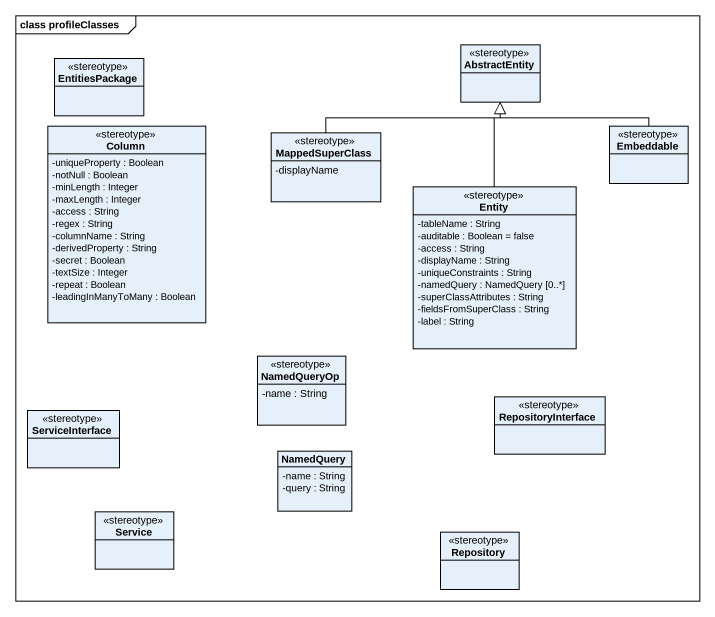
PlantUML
@startuml
mainframe class profileClasses
hide circle
hide empty members
skinparam classAttributeIconSize 0
class EntitiesPackage <<stereotype>>
class AbstractEntity <<stereotype>>
class Column <<stereotype>> {
  -uniqueProperty : Boolean
  -notNull : Boolean
  -minLength : Integer
  -maxLength : Integer
  -access : String
  -regex : String
  -columnName : String
  -derivedProperty : String
  -secret : Boolean
  -textSize : Integer
  -repeat : Boolean
  -leadingInManyToMany : Boolean
}
class Embeddable <<stereotype>>
class MappedSuperClass <<stereotype>> {
  -displayName
}
class "Entity" as Entity_ <<stereotype>> {
  -tableName : String
  -auditable : Boolean = false
  -access : String
  -displayName : String
  -uniqueConstraints : String
  -namedQuery : NamedQuery [0..*]
  -superClassAttributes : String
  -fieldsFromSuperClass : String
  -label : String
}
class NamedQueryOp <<stereotype>> {
  -name : String
}
class ServiceInterface <<stereotype>>
class RepositoryInterface <<stereotype>>
class NamedQuery {
  -name : String
  -query : String
}
class Service <<stereotype>>
class Repository <<stereotype>>
Embeddable -left-|> AbstractEntity
MappedSuperClass -right-|> AbstractEntity
Entity_ -up-|> AbstractEntity
@enduml
